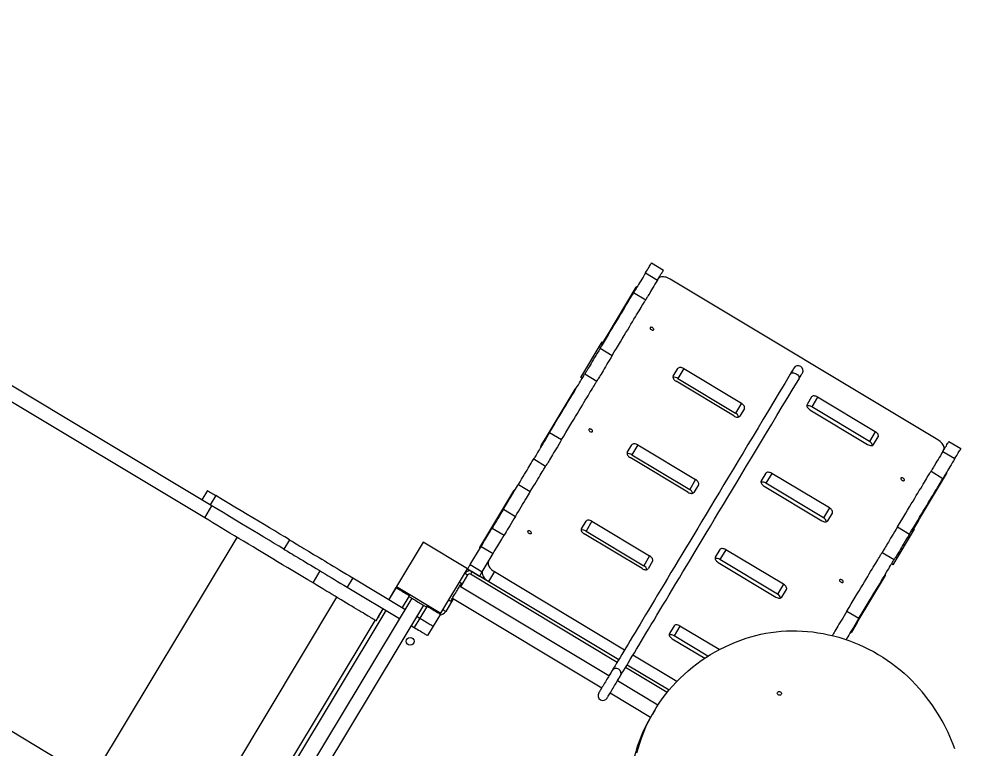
# Model space of a CAD drawing. Header units: millimetres. Extents: x -10374 to 11119, y -8221 to 9433.
# Drawn here: x 4695 to 6563, y 3851 to 5260 of the extents above; entities that cross this region are included whole.
import ezdxf

# ---------------------------------------------------------------- set-up
doc = ezdxf.new("R2010")
doc.units = ezdxf.units.MM
for name, color, linetype in [('DIKOM_ОБЪЕКТ', 7, 'Continuous'), ('DIKOM_РАЗМЕР_ЗОНА', 7, 'Continuous'), ('DIKOM_РАЗМЕР_ОБЪЕКТА', 7, 'Continuous')]:
    doc.layers.add(name, color=color, linetype=linetype)
doc.styles.add('style1', font='arial.ttf', dxfattribs={"width": 0.8})
doc.dimstyles.new('1-50', dxfattribs={"dimtxt": 300, "dimasz": 200, "dimexe": 100, "dimexo": 0, "dimgap": 100, "dimtad": 0, "dimdec": 0, "dimtxsty": 'style1', "dimcen": 0, "dimclrd": 7, "dimclre": 7, "dimadec": 1, "dimazin": 2, "dimtfac": 1, "dimtdec": 0, "dimtmove": 1, "dimatfit": 3, "dimfxl": 0, "dimlwd": 25, "dimlwe": 18, "dimarcsym": 0})

# ---------------------------------------------------------------- blocks, each defined once
blk = doc.blocks.new('*D15')
at = {"layer": 'Defpoints', "color": 0, "transparency": 16777216}
for p in [(-5227.9, 8308.8), (9119.4, -1150.4), (-5227.9, -1991.8)]:
    blk.add_point(p, dxfattribs=at)
at = {"layer": 'DIKOM_РАЗМЕР_ОБЪЕКТА', "color": 7, "lineweight": 18, "transparency": 16777216}
for p, q in [((-5227.9, -1991.8), (-5227.9, 8408.8)), ((9119.4, -1150.4), (9119.4, 8408.8))]:
    blk.add_line(p, q, dxfattribs=at)
at = {"layer": 'DIKOM_РАЗМЕР_ОБЪЕКТА', "color": 7, "lineweight": 25, "transparency": 16777216}
for p, q in [((-5027.9, 8308.8), (187.4, 8308.8)), ((8919.4, 8308.8), (1267.2, 8308.8))]:
    blk.add_line(p, q, dxfattribs=at)
at = {"layer": 'DIKOM_РАЗМЕР_ОБЪЕКТА', "color": 7, "transparency": 16777216}
for points in [[(-5027.9, 8342.1), (-5027.9, 8275.4), (-5227.9, 8308.8)], [(8919.4, 8342.1), (8919.4, 8275.4), (9119.4, 8308.8)]]:
    blk.add_solid(points, dxfattribs=at)
at = {"layer": 'DIKOM_РАЗМЕР_ОБЪЕКТА', "color": 0, "transparency": 16777216, "insert": (727.3, 8308.8), "char_height": 300, "attachment_point": 5, "style": 'style1'}
blk.add_mtext('14350', dxfattribs=at)
blk = doc.blocks.new('*D14')
at = {"layer": 'Defpoints', "color": 0, "transparency": 16777216}
for p in [(-7515.9, 9236.3), (11119.4, -1423.4), (-7515.9, -2401.6)]:
    blk.add_point(p, dxfattribs=at)
at = {"layer": 'DIKOM_РАЗМЕР_ЗОНА', "color": 7, "lineweight": 18, "transparency": 16777216}
for p, q in [((-7515.9, -2401.6), (-7515.9, 9336.3)), ((11119.4, -1423.4), (11119.4, 9336.3))]:
    blk.add_line(p, q, dxfattribs=at)
at = {"layer": 'DIKOM_РАЗМЕР_ЗОНА', "color": 7, "lineweight": 25, "transparency": 16777216}
for p, q in [((-7315.9, 9236.3), (77.6, 9236.3)), ((10919.4, 9236.3), (1157.3, 9236.3))]:
    blk.add_line(p, q, dxfattribs=at)
at = {"layer": 'DIKOM_РАЗМЕР_ЗОНА', "color": 7, "transparency": 16777216}
for points in [[(-7315.9, 9269.7), (-7315.9, 9203), (-7515.9, 9236.3)], [(10919.4, 9269.7), (10919.4, 9203), (11119.4, 9236.3)]]:
    blk.add_solid(points, dxfattribs=at)
at = {"layer": 'DIKOM_РАЗМЕР_ЗОНА', "color": 0, "transparency": 16777216, "insert": (617.5, 9236.3), "char_height": 300, "attachment_point": 5, "style": 'style1'}
blk.add_mtext('18650', dxfattribs=at)

msp = doc.modelspace()

# ---------------------------------------------------------------- linework, layer by layer
at = {"layer": 'DIKOM_ОБЪЕКТ', "color": 7, "linetype": 'Continuous', "lineweight": 15}
for p, q in [((5915.9, 4789.4), (5939, 4775.5)), ((5904.3, 4770.1), (5927.5, 4756.2)), ((6468.8, 4447.5), (5951.9, 4758.1)), ((5885.8, 4742.3), (5831.4, 4651.8)), ((5881.3, 4731.9), (5904.5, 4718)), ((5065.5, 4320.4), (4481.3, 4671.4)), ((5052.9, 4296.4), (4467.4, 4648.2)), ((5779.5, 4568.2), (5820.7, 4636.7)), ((5831.4, 4651.8), (5820.1, 4632.8)), ((5820.7, 4636.7), (5821.9, 4636)), ((5816.7, 4624.3), (5839.8, 4610.4)), ((5957.7, 4570.6), (5966.5, 4585.4)), ((5978, 4585.1), (5966.7, 4566.2)), ((5978, 4585.1), (6089.5, 4518.2)), ((5782, 4566.6), (5779.5, 4568.2)), ((5787, 4574.9), (5810.1, 4561)), ((6074.7, 4493.6), (5963.3, 4560.5)), ((5966.7, 4566.2), (6078.1, 4499.2)), ((5767.6, 4545.6), (5713.3, 4455.1)), ((6225.1, 4530.3), (6216.3, 4515.6)), ((6236.7, 4530.1), (6225.3, 4511.1)), ((6348.1, 4463.2), (6236.7, 4530.1)), ((6089.5, 4518.2), (6078.1, 4499.2)), ((6095.1, 4508.1), (6086.2, 4493.3)), ((6221.9, 4505.5), (6333.3, 4438.6)), ((6336.7, 4444.2), (6225.3, 4511.1)), ((5713.3, 4455.1), (5701.9, 4436.2)), ((5719, 4461.7), (5742.1, 4447.8)), ((6348.1, 4463.2), (6336.7, 4444.2)), ((6344.8, 4438.3), (6353.7, 4453.1)), ((5869, 4423.1), (5877.9, 4437.9)), ((5889.4, 4437.6), (5878, 4418.7)), ((5889.4, 4437.6), (6000.9, 4370.7)), ((6490.2, 4444.3), (6513.3, 4430.4)), ((5688.2, 4410.5), (5711.3, 4396.6)), ((5986.1, 4346.1), (5874.7, 4413)), ((5878, 4418.7), (5989.5, 4351.7)), ((6478.6, 4425.1), (6501.8, 4411.2)), ((6136.5, 4382.8), (6127.6, 4368.1)), ((6148, 4382.6), (6136.6, 4363.7)), ((6259.5, 4315.7), (6148, 4382.6)), ((6431.5, 4291.3), (6485.8, 4381.7)), ((6455.7, 4386.9), (6478.8, 4372.9)), ((5658.6, 4361.2), (5681.7, 4347.3)), ((6000.9, 4370.7), (5989.5, 4351.7)), ((6006.5, 4360.6), (5997.6, 4345.9)), ((6133.3, 4358), (6244.7, 4291.1)), ((6248.1, 4296.7), (6136.6, 4363.7)), ((5057.8, 4349.5), (5047, 4331.5)), ((5074, 4339.8), (5063.2, 4321.8)), ((5649.5, 4348.9), (5595.1, 4258.5)), ((5052.9, 4296.4), (5066.8, 4319.6)), ((5629.8, 4313.3), (5653, 4299.4)), ((6259.5, 4315.7), (6248.1, 4296.7)), ((6256.2, 4290.8), (6265.1, 4305.6)), ((5780.4, 4275.6), (5789.3, 4290.4)), ((5800.8, 4290.1), (5789.4, 4271.2)), ((5800.8, 4290.1), (5912.2, 4223.2)), ((6391, 4279.2), (6414.1, 4265.3)), ((6431.5, 4291.3), (6420.1, 4272.3)), ((5607.9, 4276.8), (5631, 4262.9)), ((5897.5, 4198.6), (5786, 4265.5)), ((5789.4, 4271.2), (5900.8, 4204.2)), ((6423.2, 4274.7), (6382, 4206.1)), ((6422, 4275.4), (6423.2, 4274.7)), ((4834.1, 3790.9), (5115.3, 4259)), ((5216.4, 4254.2), (5205.6, 4236.2)), ((5474.8, 4249.5), (5423.3, 4163.7)), ((5560.5, 4198), (5474.8, 4249.5)), ((5565.7, 4206.5), (5586.7, 4241.6)), ((5595.1, 4258.5), (5583.7, 4239.5)), ((5586.7, 4241.6), (5609.9, 4227.7)), ((5588.8, 4192.6), (5609.9, 4227.7)), ((5912.2, 4223.2), (5900.8, 4204.2)), ((6047.9, 4235.3), (6039, 4220.6)), ((6059.4, 4235.1), (6048, 4216.2)), ((6170.8, 4168.2), (6059.4, 4235.1)), ((6361.3, 4229.8), (6384.4, 4215.9)), ((5565.7, 4206.5), (5588.8, 4192.6)), ((5917.8, 4213.1), (5909, 4198.4)), ((6044.6, 4210.5), (6156.1, 4143.6)), ((6159.4, 4149.2), (6048, 4216.2)), ((6382, 4206.1), (6379.5, 4207.6)), ((5262, 4170.8), (5275.9, 4194)), ((5509, 4112.2), (5560.5, 4198)), ((5560.5, 4186.3), (5546.8, 4163.6)), ((5560.5, 4198), (5583.6, 4184)), ((5849.3, 4017.4), (5566, 4187.7)), ((5569.1, 4192.8), (5852.4, 4022.6)), ((5612.2, 4192.7), (5600.8, 4173.7)), ((5612.2, 4192.7), (5863.7, 4041.5)), ((4771.7, 3828.4), (4186.2, 4180.2)), ((5338.8, 4180.7), (5328, 4162.7)), ((5338.8, 4180.7), (5439.6, 4120.1)), ((5545.1, 4172.2), (5548.5, 4170.2)), ((6170.8, 4168.2), (6159.4, 4149.2)), ((6313.3, 4094.6), (6367.7, 4185.1)), ((5328, 4162.7), (5428.8, 4102.1)), ((5422.3, 4162), (5408.3, 4138.9)), ((5422.2, 4162), (5408.3, 4138.9)), ((5422.3, 4162), (5422.2, 4162)), ((5423.3, 4163.7), (5422.3, 4162)), ((5423.3, 4163.7), (5509, 4112.2)), ((5449, 4148.3), (5446.9, 4144.9)), ((5833.6, 3991.3), (5545.1, 4164.6)), ((6167.6, 4143.3), (6176.5, 4158.1)), ((5026.9, 3675.1), (5308.2, 4143.1)), ((5452.5, 4141.5), (5096.1, 3548.4)), ((5446.9, 4144.9), (5434.1, 4123.4)), ((5532.9, 4140.4), (5518.3, 4116)), ((5524.5, 4137.9), (5527.9, 4135.9)), ((5531.2, 4141.5), (5819.7, 3968.1)), ((5402.7, 4117.8), (5093.7, 3603.5)), ((5119.2, 3534.4), (5475.7, 4127.6)), ((5383.6, 4097.7), (5397.5, 4120.9)), ((5388.5, 4105.9), (5397.5, 4120.9)), ((5434.1, 4123.4), (5439.6, 4120.1)), ((5481.2, 4124.3), (5468.3, 4102.8)), ((5483.3, 4127.7), (5481.2, 4124.3)), ((6293.3, 4116.6), (6316.4, 4102.7)), ((5101.1, 3630.5), (5382.3, 4098.5)), ((5468.3, 4102.8), (5457.5, 4084.8)), ((5462.8, 4106.2), (5468.3, 4102.8)), ((5508, 4110.5), (5494.1, 4087.4)), ((6313.3, 4094.6), (6301.9, 4075.6)), ((5452, 4088.2), (5457.5, 4084.8)), ((5494.1, 4087.4), (5483.2, 4069.4)), ((5959.3, 4087.9), (5950.4, 4073.1)), ((5970.8, 4087.6), (5959.4, 4068.7)), ((6046.7, 4042), (5970.8, 4087.6)), ((5956, 4063), (6018.6, 4025.4)), ((6024.8, 4029.4), (5959.4, 4068.7)), ((5880, 4031.7), (5964.9, 3980.8)), ((5946, 3959.3), (5865.6, 4007.7)), ((5868.7, 4012.8), (5949.8, 3964)), ((5928, 3934.5), (5849.9, 3981.5)), ((5836, 3958.4), (5914, 3911.5)), ((5922.1, 3925.1), (5917.5, 3917.5))]:
    msp.add_line(p, q, dxfattribs=at)
at = {"layer": 'DIKOM_ОБЪЕКТ', "color": 7, "linetype": 'Continuous', "lineweight": 15, "flags": 128}
for points in [[(5904.3, 4770.1), (5906.2, 4773.2), (5907.9, 4776.1), (5909.5, 4778.8), (5911, 4781.2), (5912.2, 4783.3), (5913.3, 4785.1), (5914.2, 4786.7), (5915, 4787.9), (5915.5, 4788.7), (5915.8, 4789.2), (5915.9, 4789.4)], [(5904.3, 4770.1), (5901.8, 4765.9), (5899.4, 4761.9), (5897, 4758.1), (5894.9, 4754.4), (5892.8, 4751.1), (5890.9, 4747.9), (5889.2, 4745), (5887.6, 4742.4), (5886.2, 4740), (5885, 4737.9), (5883.9, 4736.1), (5883, 4734.6), (5882.2, 4733.4), (5881.7, 4732.5), (5881.3, 4731.9)], [(5927.5, 4756.2), (5929.3, 4759.3), (5931.1, 4762.2), (5932.7, 4764.9), (5934.1, 4767.3), (5935.4, 4769.4), (5936.5, 4771.2), (5937.4, 4772.8), (5938.1, 4773.9), (5938.6, 4774.8), (5938.9, 4775.3), (5939, 4775.5)], [(5927.5, 4756.2), (5924.9, 4752), (5922.5, 4748), (5920.2, 4744.1), (5918, 4740.5), (5916, 4737.1), (5914.1, 4734), (5912.4, 4731.1), (5910.8, 4728.5), (5909.3, 4726.1), (5908.1, 4724), (5907, 4722.2), (5906.1, 4720.7), (5905.4, 4719.5), (5904.8, 4718.6), (5904.5, 4718)], [(5951.9, 4758.1), (5949.4, 4759.4), (5946.8, 4760.6), (5944.2, 4761.5), (5941.7, 4762.1), (5939.2, 4762.4), (5936.9, 4762.5), (5934.8, 4762.2), (5932.8, 4761.7), (5931.2, 4760.9), (5929.9, 4759.8), (5928.8, 4758.5)], [(5816.7, 4624.3), (5820.8, 4631.1), (5824.8, 4637.7), (5828.7, 4644.2), (5832.5, 4650.6), (5836.2, 4656.8), (5839.8, 4662.7), (5843.3, 4668.5), (5846.6, 4674.1), (5849.9, 4679.5), (5853, 4684.7), (5855.9, 4689.6), (5858.8, 4694.3), (5861.4, 4698.8), (5864, 4703), (5866.3, 4707), (5868.6, 4710.7), (5870.6, 4714.1), (5872.5, 4717.2), (5874.2, 4720.1), (5875.8, 4722.7), (5877.2, 4724.9), (5878.4, 4726.9), (5879.4, 4728.6), (5880.2, 4730), (5880.9, 4731.1), (5881.3, 4731.9)], [(5839.8, 4610.4), (5843.9, 4617.2), (5847.9, 4623.8), (5851.8, 4630.3), (5855.6, 4636.7), (5859.3, 4642.9), (5862.9, 4648.8), (5866.4, 4654.6), (5869.8, 4660.2), (5873, 4665.6), (5876.1, 4670.8), (5879.1, 4675.7), (5881.9, 4680.4), (5884.6, 4684.9), (5887.1, 4689.1), (5889.5, 4693.1), (5891.7, 4696.7), (5893.8, 4700.2), (5895.7, 4703.3), (5897.4, 4706.2), (5898.9, 4708.7), (5900.3, 4711), (5901.5, 4713), (5902.5, 4714.7), (5903.4, 4716.1), (5904, 4717.2), (5904.5, 4718)], [(5913.1, 4664.3), (5912.9, 4663.6), (5913, 4662.9), (5913.4, 4662), (5914.1, 4661.2), (5915.1, 4660.5), (5916.1, 4659.9), (5917.2, 4659.5), (5918.2, 4659.4), (5919.1, 4659.5), (5919.7, 4659.9), (5920.1, 4660.5), (5920.1, 4661.3), (5919.8, 4662.1), (5919.2, 4662.9), (5918.4, 4663.7), (5917.4, 4664.4), (5916.3, 4664.8), (5915.3, 4665.1), (5914.3, 4665.1), (5913.6, 4664.8), (5913.1, 4664.3)], [(5816.7, 4624.3), (5813.8, 4619.5), (5811.1, 4614.9), (5808.4, 4610.5), (5805.9, 4606.3), (5803.4, 4602.3), (5801.2, 4598.5), (5799, 4594.9), (5797, 4591.6), (5795.2, 4588.5), (5793.5, 4585.8), (5792, 4583.3), (5790.7, 4581.1), (5789.6, 4579.2), (5788.7, 4577.7), (5787.9, 4576.4), (5787.4, 4575.5), (5787, 4574.9)], [(5839.8, 4610.4), (5837, 4605.6), (5834.2, 4601), (5831.5, 4596.6), (5829, 4592.4), (5826.6, 4588.4), (5824.3, 4584.6), (5822.2, 4581), (5820.2, 4577.7), (5818.3, 4574.6), (5816.7, 4571.9), (5815.2, 4569.4), (5813.9, 4567.2), (5812.7, 4565.3), (5811.8, 4563.8), (5811.1, 4562.5), (5810.5, 4561.6), (5810.1, 4561)], [(5978, 4585.1), (5976.3, 4586), (5974.5, 4586.7), (5972.8, 4587.1), (5971.1, 4587.3), (5969.6, 4587.2), (5968.3, 4586.8), (5967.3, 4586.2), (5966.5, 4585.4)], [(6191, 4586.2), (6190.9, 4586), (6190.6, 4585.5), (6190.2, 4584.8), (6189.5, 4583.7), (6188.7, 4582.3), (6187.7, 4580.7), (6186.5, 4578.7), (6185.2, 4576.6), (6183.8, 4574.1)], [(6191, 4586.2), (6190.9, 4586), (6190.6, 4585.5), (6190.1, 4584.6), (6189.4, 4583.5), (6188.5, 4582), (6187.4, 4580.2), (6186.2, 4578.2), (6184.8, 4575.8)], [(5719, 4461.7), (5723.1, 4468.6), (5727.2, 4475.3), (5731.1, 4481.9), (5735, 4488.4), (5738.8, 4494.7), (5742.5, 4500.8), (5746, 4506.7), (5749.5, 4512.4), (5752.8, 4518), (5756, 4523.3), (5759.1, 4528.4), (5762, 4533.3), (5764.8, 4537.9), (5767.4, 4542.3), (5769.9, 4546.5), (5772.3, 4550.4), (5774.5, 4554), (5776.5, 4557.4), (5778.3, 4560.5), (5780, 4563.3), (5781.6, 4565.9), (5782.9, 4568.1), (5784.1, 4570.1), (5785.1, 4571.7), (5785.9, 4573.1), (5786.5, 4574.1), (5787, 4574.9)], [(5742.1, 4447.8), (5746.3, 4454.7), (5750.3, 4461.4), (5754.3, 4468), (5758.2, 4474.5), (5761.9, 4480.7), (5765.6, 4486.9), (5769.2, 4492.8), (5772.6, 4498.5), (5775.9, 4504.1), (5779.1, 4509.4), (5782.2, 4514.5), (5785.1, 4519.4), (5787.9, 4524), (5790.6, 4528.4), (5793.1, 4532.6), (5795.4, 4536.5), (5797.6, 4540.1), (5799.6, 4543.5), (5801.5, 4546.6), (5803.2, 4549.4), (5804.7, 4551.9), (5806.1, 4554.2), (5807.2, 4556.1), (5808.2, 4557.8), (5809, 4559.2), (5809.7, 4560.2), (5810.1, 4561)], [(6183.8, 4574.1), (6173.1, 4556.3), (6162.5, 4538.8), (6152.1, 4521.4), (6141.8, 4504.3), (6131.7, 4487.5), (6121.7, 4470.8), (6111.9, 4454.4), (6102.1, 4438.3), (6092.6, 4422.4), (6083.2, 4406.7), (6073.9, 4391.2), (6064.8, 4376.1), (6055.8, 4361.1), (6047, 4346.5), (6038.3, 4332), (6029.8, 4317.9), (6021.4, 4304), (6013.2, 4290.3), (6005.2, 4276.9), (5997.3, 4263.8), (5989.6, 4251), (5982, 4238.4), (5974.6, 4226.1), (5967.4, 4214.1), (5960.3, 4202.3), (5953.4, 4190.8), (5946.7, 4179.6), (5940.1, 4168.7), (5933.7, 4158), (5927.5, 4147.6), (5921.5, 4137.6), (5915.6, 4127.8), (5909.9, 4118.2), (5904.3, 4109), (5898.9, 4100.1), (5893.7, 4091.4), (5888.7, 4083.1), (5883.9, 4075), (5879.2, 4067.3), (5874.7, 4059.8), (5870.4, 4052.6), (5866.3, 4045.7), (5862.3, 4039.2), (5858.6, 4032.9), (5855, 4026.9), (5851.6, 4021.2), (5848.3, 4015.8), (5845.3, 4010.8), (5842.4, 4006), (5839.7, 4001.5), (5837.2, 3997.4), (5834.9, 3993.5), (5833.6, 3991.3)], [(5849.9, 3981.5), (5851.2, 3983.7), (5853.5, 3987.6), (5856, 3991.7), (5858.7, 3996.2), (5861.6, 4001), (5864.6, 4006.1), (5867.8, 4011.4), (5871.3, 4017.1), (5874.8, 4023.1), (5878.6, 4029.4), (5882.6, 4036), (5886.7, 4042.8), (5891, 4050), (5895.5, 4057.5), (5900.2, 4065.2), (5905, 4073.3), (5910, 4081.7), (5915.2, 4090.3), (5920.6, 4099.2), (5926.1, 4108.5), (5931.9, 4118), (5937.7, 4127.8), (5943.8, 4137.9), (5950, 4148.2), (5956.4, 4158.9), (5963, 4169.8), (5969.7, 4181), (5976.6, 4192.5), (5983.7, 4204.3), (5990.9, 4216.3), (5998.3, 4228.6), (6005.9, 4241.2), (6013.6, 4254), (6021.5, 4267.2), (6029.5, 4280.5), (6037.7, 4294.2), (6046.1, 4308.1), (6054.6, 4322.3), (6063.3, 4336.7), (6072.1, 4351.3), (6081.1, 4366.3), (6090.2, 4381.5), (6099.4, 4396.9), (6108.9, 4412.6), (6118.4, 4428.5), (6128.1, 4444.6), (6138, 4461), (6148, 4477.7), (6158.1, 4494.6), (6168.4, 4511.7), (6178.8, 4529), (6189.4, 4546.6), (6200.1, 4564.3)], [(5957.7, 4570.6), (5957.2, 4569.5), (5957.2, 4568.3), (5957.5, 4567), (5958.1, 4565.6), (5959, 4564.2), (5960.2, 4562.9), (5961.7, 4561.6), (5963.3, 4560.5)], [(6183.8, 4574.1), (6184.6, 4575.2), (6185.7, 4576), (6187.1, 4576.6), (6188.7, 4576.8), (6190.3, 4576.8), (6192.1, 4576.5), (6193.8, 4575.9), (6195.4, 4575.1), (6197, 4574), (6198.3, 4572.8), (6199.4, 4571.4), (6200.2, 4569.9), (6200.6, 4568.4), (6200.8, 4567), (6200.6, 4565.6), (6200.1, 4564.3), (6200.1, 4564.3)], [(6200.1, 4564.3), (6201.5, 4566.8), (6202.8, 4569), (6204, 4570.9), (6205, 4572.5), (6205.8, 4573.9), (6206.4, 4575), (6206.9, 4575.7), (6207.2, 4576.2), (6207.3, 4576.4)], [(6201.1, 4566), (6202.5, 4568.4), (6203.7, 4570.4), (6204.8, 4572.2), (6205.7, 4573.7), (6206.4, 4574.9), (6206.9, 4575.7), (6207.2, 4576.2), (6207.3, 4576.4)], [(6236.7, 4530.1), (6234.9, 4531), (6233.1, 4531.7), (6231.4, 4532.1), (6229.7, 4532.3), (6228.2, 4532.2), (6226.9, 4531.8), (6225.9, 4531.2), (6225.1, 4530.3)], [(6095.1, 4508.1), (6095.5, 4509.2), (6095.6, 4510.4), (6095.3, 4511.7), (6094.7, 4513.1), (6093.7, 4514.5), (6092.5, 4515.8), (6091.1, 4517.1), (6089.5, 4518.2)], [(6216.3, 4515.6), (6215.9, 4514.5), (6215.8, 4513.3), (6216.1, 4512), (6216.7, 4510.6), (6217.6, 4509.2), (6218.8, 4507.9), (6220.3, 4506.6), (6221.9, 4505.5)], [(6074.7, 4493.6), (6076.4, 4492.7), (6078.2, 4492), (6080, 4491.5), (6081.6, 4491.4), (6083.1, 4491.5), (6084.5, 4491.9), (6085.5, 4492.5), (6086.2, 4493.3)], [(5794.9, 4467.7), (5794.7, 4467), (5794.8, 4466.2), (5795.3, 4465.3), (5796, 4464.5), (5796.9, 4463.8), (5797.9, 4463.2), (5799, 4462.9), (5800, 4462.7), (5800.9, 4462.9), (5801.5, 4463.3), (5801.9, 4463.9), (5801.9, 4464.6), (5801.6, 4465.4), (5801.1, 4466.3), (5800.2, 4467.1), (5799.2, 4467.7), (5798.2, 4468.2), (5797.1, 4468.4), (5796.2, 4468.4), (5795.4, 4468.1), (5794.9, 4467.7)], [(5719, 4461.7), (5716.2, 4457), (5713.5, 4452.5), (5710.8, 4448.1), (5708.3, 4443.9), (5705.9, 4439.9), (5703.6, 4436), (5701.4, 4432.4), (5699.4, 4429), (5697.5, 4425.9), (5695.7, 4423), (5694.1, 4420.4), (5692.7, 4418), (5691.5, 4415.9), (5690.4, 4414.1), (5689.5, 4412.6), (5688.7, 4411.4), (5688.2, 4410.5)], [(5742.1, 4447.8), (5739.3, 4443.1), (5736.6, 4438.6), (5734, 4434.2), (5731.4, 4430), (5729, 4426), (5726.7, 4422.1), (5724.5, 4418.5), (5722.5, 4415.1), (5720.6, 4412), (5718.9, 4409.1), (5717.3, 4406.4), (5715.9, 4404.1), (5714.6, 4402), (5713.5, 4400.2), (5712.6, 4398.7), (5711.9, 4397.5), (5711.3, 4396.6)], [(6353.7, 4453.1), (6354.1, 4454.1), (6354.2, 4455.4), (6353.9, 4456.7), (6353.3, 4458.1), (6352.3, 4459.5), (6351.1, 4460.8), (6349.7, 4462.1), (6348.1, 4463.2)], [(6480, 4427.4), (6480.7, 4428.9), (6481, 4430.6), (6480.9, 4432.4), (6480.5, 4434.3), (6479.7, 4436.3), (6478.6, 4438.4), (6477.1, 4440.4), (6475.4, 4442.3), (6473.4, 4444.2), (6471.1, 4445.9), (6468.8, 4447.5)], [(5889.4, 4437.6), (5887.7, 4438.5), (5885.9, 4439.2), (5884.2, 4439.7), (5882.5, 4439.8), (5881, 4439.7), (5879.7, 4439.3), (5878.6, 4438.7), (5877.9, 4437.9)], [(6333.3, 4438.6), (6335, 4437.7), (6336.8, 4437), (6338.6, 4436.5), (6340.2, 4436.4), (6341.8, 4436.5), (6343.1, 4436.8), (6344.1, 4437.5), (6344.8, 4438.3)], [(6478.6, 4425.1), (6480.5, 4428.2), (6482.2, 4431.1), (6483.8, 4433.7), (6485.3, 4436.1), (6486.5, 4438.2), (6487.6, 4440.1), (6488.5, 4441.6), (6489.3, 4442.8), (6489.8, 4443.6), (6490.1, 4444.1), (6490.2, 4444.3)], [(6501.8, 4411.2), (6503.6, 4414.3), (6505.4, 4417.2), (6507, 4419.8), (6508.4, 4422.2), (6509.7, 4424.3), (6510.8, 4426.2), (6511.7, 4427.7), (6512.4, 4428.9), (6512.9, 4429.7), (6513.2, 4430.2), (6513.3, 4430.4)], [(5658.6, 4361.2), (5661.8, 4366.5), (5664.8, 4371.6), (5667.7, 4376.4), (5670.4, 4380.9), (5673, 4385.1), (5675.4, 4389.1), (5677.6, 4392.8), (5679.6, 4396.2), (5681.5, 4399.3), (5683.2, 4402.1), (5684.7, 4404.7), (5686.1, 4406.9), (5687.2, 4408.8), (5688.2, 4410.5)], [(5869, 4423.1), (5868.6, 4422), (5868.6, 4420.8), (5868.8, 4419.5), (5869.5, 4418.1), (5870.4, 4416.7), (5871.6, 4415.4), (5873, 4414.1), (5874.7, 4413)], [(6478.6, 4425.1), (6476.1, 4420.8), (6473.7, 4416.8), (6471.4, 4413), (6469.2, 4409.4), (6467.1, 4406), (6465.2, 4402.8), (6463.5, 4399.9), (6461.9, 4397.3), (6460.5, 4394.9), (6459.3, 4392.8), (6458.2, 4391), (6457.3, 4389.5), (6456.5, 4388.3), (6456, 4387.4), (6455.7, 4386.9)], [(6501.8, 4411.2), (6499.2, 4406.9), (6496.8, 4402.9), (6494.5, 4399.1), (6492.3, 4395.5), (6490.3, 4392.1), (6488.4, 4388.9), (6486.7, 4386), (6485.1, 4383.4), (6483.6, 4381), (6482.4, 4378.9), (6481.3, 4377.1), (6480.4, 4375.6), (6479.7, 4374.4), (6479.2, 4373.5), (6478.8, 4372.9)], [(5681.7, 4347.3), (5684.9, 4352.6), (5688, 4357.7), (5690.9, 4362.5), (5693.6, 4367), (5696.1, 4371.2), (5698.5, 4375.2), (5700.7, 4378.9), (5702.8, 4382.3), (5704.6, 4385.4), (5706.3, 4388.2), (5707.9, 4390.8), (5709.2, 4393), (5710.4, 4394.9), (5711.3, 4396.6)], [(6148, 4382.6), (6146.3, 4383.5), (6144.5, 4384.2), (6142.8, 4384.6), (6141.1, 4384.8), (6139.6, 4384.7), (6138.3, 4384.3), (6137.2, 4383.7), (6136.5, 4382.8)], [(6391, 4279.2), (6395.1, 4286), (6399.1, 4292.7), (6403, 4299.2), (6406.8, 4305.5), (6410.5, 4311.7), (6414.1, 4317.7), (6417.6, 4323.5), (6420.9, 4329.1), (6424.2, 4334.5), (6427.3, 4339.6), (6430.2, 4344.6), (6433.1, 4349.3), (6435.7, 4353.7), (6438.3, 4357.9), (6440.7, 4361.9), (6442.9, 4365.6), (6444.9, 4369), (6446.8, 4372.1), (6448.5, 4375), (6450.1, 4377.6), (6451.5, 4379.9), (6452.7, 4381.9), (6453.7, 4383.6), (6454.5, 4385), (6455.2, 4386.1), (6455.7, 4386.9)], [(6397.4, 4373.3), (6397.2, 4372.6), (6397.3, 4371.9), (6397.7, 4371), (6398.4, 4370.2), (6399.4, 4369.5), (6400.4, 4368.9), (6401.5, 4368.5), (6402.5, 4368.4), (6403.4, 4368.6), (6404, 4368.9), (6404.4, 4369.5), (6404.4, 4370.3), (6404.1, 4371.1), (6403.5, 4371.9), (6402.7, 4372.7), (6401.7, 4373.4), (6400.6, 4373.8), (6399.6, 4374.1), (6398.6, 4374.1), (6397.9, 4373.8), (6397.4, 4373.3)], [(6414.1, 4265.3), (6418.2, 4272.1), (6422.2, 4278.8), (6426.1, 4285.3), (6429.9, 4291.6), (6433.6, 4297.8), (6437.2, 4303.8), (6440.7, 4309.6), (6444.1, 4315.2), (6447.3, 4320.5), (6450.4, 4325.7), (6453.4, 4330.7), (6456.2, 4335.4), (6458.9, 4339.8), (6461.4, 4344), (6463.8, 4348), (6466, 4351.7), (6468.1, 4355.1), (6470, 4358.2), (6471.7, 4361.1), (6473.2, 4363.7), (6474.6, 4366), (6475.8, 4368), (6476.8, 4369.7), (6477.7, 4371.1), (6478.3, 4372.2), (6478.8, 4372.9)], [(5629.8, 4313.3), (5632.7, 4318.1), (5635.6, 4322.9), (5638.3, 4327.5), (5641, 4332), (5643.6, 4336.3), (5646.2, 4340.5), (5648.5, 4344.5), (5650.8, 4348.3), (5653, 4351.8), (5655, 4355.2), (5656.9, 4358.3), (5658.6, 4361.2)], [(6006.5, 4360.6), (6006.9, 4361.7), (6007, 4362.9), (6006.7, 4364.2), (6006.1, 4365.6), (6005.1, 4367), (6003.9, 4368.3), (6002.5, 4369.6), (6000.9, 4370.7)], [(6127.6, 4368.1), (6127.2, 4367), (6127.2, 4365.8), (6127.4, 4364.5), (6128.1, 4363.1), (6129, 4361.7), (6130.2, 4360.4), (6131.6, 4359.1), (6133.3, 4358)], [(5057.8, 4349.5), (5057.9, 4349.5), (5058.2, 4349.3), (5058.7, 4348.9), (5059.6, 4348.4), (5060.8, 4347.7), (5062.3, 4346.8), (5064.1, 4345.7), (5066.2, 4344.5), (5068.5, 4343.1), (5071.1, 4341.5), (5074, 4339.8)], [(5216.4, 4254.2), (5207.2, 4259.7), (5197.7, 4265.4), (5187.9, 4271.3), (5177.8, 4277.4), (5167.4, 4283.6), (5156.8, 4290), (5145.8, 4296.6), (5134.6, 4303.4), (5123, 4310.3), (5111.2, 4317.4), (5099.1, 4324.7), (5086.7, 4332.2), (5074, 4339.8)], [(5653, 4299.4), (5655.9, 4304.2), (5658.7, 4309), (5661.5, 4313.6), (5664.2, 4318.1), (5666.8, 4322.4), (5669.3, 4326.6), (5671.7, 4330.6), (5674, 4334.4), (5676.1, 4337.9), (5678.1, 4341.3), (5680, 4344.4), (5681.7, 4347.3)], [(5986.1, 4346.1), (5987.8, 4345.2), (5989.6, 4344.5), (5991.3, 4344.1), (5993, 4343.9), (5994.5, 4344), (5995.8, 4344.4), (5996.9, 4345), (5997.6, 4345.9)], [(5205.6, 4236.2), (5196.4, 4241.7), (5186.9, 4247.4), (5177.1, 4253.3), (5167, 4259.4), (5156.6, 4265.6), (5146, 4272), (5135, 4278.6), (5123.7, 4285.4), (5112.2, 4292.3), (5100.4, 4299.4), (5088.3, 4306.7), (5075.9, 4314.2), (5065.5, 4320.4)], [(5629.8, 4313.3), (5626.9, 4308.5), (5624.2, 4303.9), (5621.5, 4299.4), (5618.9, 4295.1), (5616.4, 4291), (5614.1, 4287.1), (5611.9, 4283.5), (5609.8, 4280), (5607.9, 4276.8)], [(5653, 4299.4), (5650.1, 4294.6), (5647.3, 4290), (5644.6, 4285.5), (5642, 4281.2), (5639.6, 4277.1), (5637.2, 4273.2), (5635, 4269.6), (5633, 4266.1), (5631, 4262.9)], [(6265.1, 4305.6), (6265.5, 4306.6), (6265.6, 4307.9), (6265.3, 4309.2), (6264.7, 4310.6), (6263.7, 4312), (6262.5, 4313.3), (6261.1, 4314.6), (6259.5, 4315.7)], [(5262, 4170.8), (5252.2, 4176.7), (5242.4, 4182.6), (5232.6, 4188.5), (5222.8, 4194.4), (5213, 4200.2), (5203.3, 4206.1), (5193.6, 4211.9), (5184, 4217.7), (5174.4, 4223.5), (5164.9, 4229.2), (5155.5, 4234.8), (5146.2, 4240.4), (5137, 4245.9), (5127.9, 4251.4), (5118.9, 4256.8), (5110.1, 4262.1), (5101.4, 4267.3), (5092.9, 4272.4), (5084.6, 4277.4), (5076.4, 4282.4), (5068.4, 4287.2), (5060.5, 4291.9), (5052.9, 4296.4)], [(5800.8, 4290.1), (5799.1, 4291), (5797.3, 4291.7), (5795.5, 4292.2), (5793.9, 4292.3), (5792.4, 4292.2), (5791.1, 4291.8), (5790, 4291.2), (5789.3, 4290.4)], [(6244.7, 4291.1), (6246.4, 4290.2), (6248.2, 4289.5), (6249.9, 4289), (6251.6, 4288.9), (6253.1, 4289), (6254.4, 4289.3), (6255.5, 4290), (6256.2, 4290.8)], [(6391, 4279.2), (6388.1, 4274.5), (6385.4, 4269.9), (6382.7, 4265.4), (6380.2, 4261.2), (6377.7, 4257.2), (6375.5, 4253.4), (6373.3, 4249.8), (6371.3, 4246.5), (6369.5, 4243.5), (6367.8, 4240.7), (6366.3, 4238.2), (6365, 4236), (6363.9, 4234.2), (6363, 4232.6), (6362.2, 4231.4), (6361.7, 4230.4), (6361.3, 4229.8)], [(5586.7, 4241.6), (5589, 4245.4), (5591.2, 4249.1), (5593.4, 4252.8), (5595.6, 4256.3), (5597.7, 4259.8), (5599.7, 4263.1), (5601.6, 4266.3), (5603.4, 4269.3), (5605, 4272), (5606.5, 4274.6), (5607.9, 4276.8)], [(5609.9, 4227.7), (5612.1, 4231.4), (5614.4, 4235.2), (5616.6, 4238.8), (5618.7, 4242.4), (5620.8, 4245.9), (5622.8, 4249.2), (5624.7, 4252.4), (5626.5, 4255.4), (5628.2, 4258.1), (5629.7, 4260.7), (5631, 4262.9)], [(5676.7, 4271), (5676.5, 4270.3), (5676.7, 4269.5), (5677.1, 4268.7), (5677.8, 4267.9), (5678.7, 4267.1), (5679.8, 4266.6), (5680.8, 4266.2), (5681.9, 4266.1), (5682.7, 4266.2), (5683.4, 4266.6), (5683.7, 4267.2), (5683.8, 4267.9), (5683.5, 4268.8), (5682.9, 4269.6), (5682.1, 4270.4), (5681.1, 4271.1), (5680, 4271.5), (5678.9, 4271.8), (5678, 4271.7), (5677.2, 4271.5), (5676.7, 4271)], [(5780.4, 4275.6), (5780, 4274.6), (5779.9, 4273.3), (5780.2, 4272), (5780.8, 4270.6), (5781.8, 4269.2), (5783, 4267.9), (5784.4, 4266.6), (5786, 4265.5)], [(6414.1, 4265.3), (6411.3, 4260.6), (6408.5, 4256), (6405.8, 4251.5), (6403.3, 4247.3), (6400.9, 4243.3), (6398.6, 4239.5), (6396.5, 4235.9), (6394.5, 4232.6), (6392.6, 4229.6), (6391, 4226.8), (6389.5, 4224.3), (6388.2, 4222.1), (6387.1, 4220.3), (6386.1, 4218.7), (6385.4, 4217.4), (6384.8, 4216.5), (6384.4, 4215.9)], [(5216.4, 4254.2), (5218.5, 4253), (5220.8, 4251.6), (5223.4, 4250), (5226.3, 4248.3), (5229.5, 4246.4), (5232.9, 4244.3), (5236.5, 4242.1), (5240.4, 4239.8), (5244.5, 4237.3), (5248.9, 4234.7), (5253.4, 4232), (5258.2, 4229.1), (5263.1, 4226.1), (5268.2, 4223.1), (5273.5, 4219.9), (5278.9, 4216.6), (5284.5, 4213.3), (5290.2, 4209.9), (5296, 4206.4), (5302, 4202.8), (5308, 4199.2), (5314, 4195.5), (5320.2, 4191.9), (5326.4, 4188.1), (5332.6, 4184.4), (5338.8, 4180.7)], [(5205.6, 4236.2), (5207.7, 4235), (5210, 4233.6), (5212.6, 4232), (5215.5, 4230.3), (5218.6, 4228.4), (5222, 4226.3), (5225.7, 4224.1), (5229.6, 4221.8), (5233.7, 4219.3), (5238, 4216.7), (5242.6, 4214), (5247.4, 4211.1), (5252.3, 4208.1), (5257.4, 4205.1), (5262.7, 4201.9), (5268.1, 4198.6), (5273.7, 4195.3), (5279.4, 4191.9), (5285.2, 4188.4), (5291.2, 4184.8), (5297.2, 4181.2), (5303.2, 4177.5), (5309.4, 4173.9), (5315.5, 4170.1), (5321.7, 4166.4), (5328, 4162.7)], [(5917.8, 4213.1), (5918.3, 4214.2), (5918.3, 4215.4), (5918, 4216.7), (5917.4, 4218.1), (5916.5, 4219.5), (5915.3, 4220.8), (5913.8, 4222.1), (5912.2, 4223.2)], [(6059.4, 4235.1), (6057.7, 4236), (6055.9, 4236.7), (6054.1, 4237.1), (6052.5, 4237.3), (6051, 4237.2), (6049.7, 4236.8), (6048.6, 4236.2), (6047.9, 4235.3)], [(6293.3, 4116.6), (6297.4, 4123.5), (6301.5, 4130.3), (6305.4, 4136.9), (6309.3, 4143.3), (6313.1, 4149.6), (6316.8, 4155.7), (6320.3, 4161.6), (6323.8, 4167.4), (6327.1, 4172.9), (6330.3, 4178.2), (6333.4, 4183.3), (6336.3, 4188.2), (6339.1, 4192.9), (6341.7, 4197.3), (6344.2, 4201.4), (6346.6, 4205.3), (6348.8, 4209), (6350.8, 4212.3), (6352.7, 4215.4), (6354.3, 4218.2), (6355.9, 4220.8), (6357.2, 4223), (6358.4, 4225), (6359.4, 4226.6), (6360.2, 4228), (6360.8, 4229.1), (6361.3, 4229.8)], [(5560.5, 4198), (5560.6, 4198.1), (5560.9, 4198.6), (5561.4, 4199.4), (5562, 4200.5), (5562.8, 4201.8), (5563.7, 4203.2), (5564.6, 4204.8), (5565.7, 4206.5)], [(5600.9, 4212.8), (5600.3, 4211.3), (5600, 4209.6), (5600, 4207.8), (5600.5, 4205.9), (5601.3, 4203.9), (5602.4, 4201.8), (5603.8, 4199.8), (5605.6, 4197.9), (5607.6, 4196), (5609.8, 4194.2), (5612.2, 4192.7)], [(6039, 4220.6), (6038.6, 4219.5), (6038.5, 4218.3), (6038.8, 4217), (6039.4, 4215.6), (6040.4, 4214.2), (6041.6, 4212.9), (6043, 4211.6), (6044.6, 4210.5)], [(6316.4, 4102.7), (6320.6, 4109.6), (6324.6, 4116.3), (6328.6, 4122.9), (6332.5, 4129.4), (6336.2, 4135.7), (6339.9, 4141.8), (6343.5, 4147.7), (6346.9, 4153.5), (6350.2, 4159), (6353.4, 4164.3), (6356.5, 4169.4), (6359.4, 4174.3), (6362.2, 4179), (6364.9, 4183.4), (6367.4, 4187.5), (6369.7, 4191.4), (6371.9, 4195.1), (6373.9, 4198.4), (6375.8, 4201.5), (6377.5, 4204.3), (6379, 4206.9), (6380.4, 4209.1), (6381.5, 4211.1), (6382.5, 4212.7), (6383.3, 4214.1), (6384, 4215.2), (6384.4, 4215.9)], [(5555.4, 4189.4), (5555.5, 4189.3), (5555.7, 4189.1), (5556.2, 4188.9), (5556.9, 4188.5), (5557.6, 4188), (5558.5, 4187.5), (5559.5, 4186.9), (5560.5, 4186.3)], [(5569.1, 4192.8), (5569, 4192.7), (5568.8, 4192.4), (5568.6, 4191.9), (5568.2, 4191.3), (5567.7, 4190.5), (5567.2, 4189.6), (5566.6, 4188.7), (5566, 4187.7)], [(5583.6, 4184), (5583.7, 4184.2), (5584, 4184.7), (5584.5, 4185.5), (5585.2, 4186.6), (5585.9, 4187.9), (5586.8, 4189.3), (5587.8, 4190.9), (5588.8, 4192.6)], [(5589.5, 4193.9), (5588.9, 4192.4), (5588.6, 4190.7), (5588.6, 4188.8), (5589.1, 4186.9), (5589.9, 4184.9), (5591, 4182.9), (5592.4, 4180.9), (5594.2, 4178.9), (5596.2, 4177), (5598.4, 4175.3), (5599.7, 4174.4)], [(5897.5, 4198.6), (5899.2, 4197.7), (5901, 4197), (5902.7, 4196.6), (5904.4, 4196.4), (5905.9, 4196.5), (5907.2, 4196.9), (5908.2, 4197.5), (5909, 4198.4)], [(5383.6, 4097.7), (5383.5, 4097.8), (5383, 4098.1), (5382.2, 4098.6), (5381.2, 4099.2), (5379.8, 4100), (5378.1, 4101), (5376.2, 4102.2), (5373.9, 4103.6), (5371.4, 4105.1), (5368.5, 4106.8), (5365.5, 4108.7), (5362.1, 4110.7), (5358.5, 4112.8), (5354.6, 4115.2), (5350.5, 4117.6), (5346.2, 4120.2), (5341.7, 4123), (5336.9, 4125.8), (5332, 4128.8), (5326.8, 4131.9), (5321.5, 4135), (5316.1, 4138.3), (5310.5, 4141.7), (5304.7, 4145.1), (5298.9, 4148.7), (5292.9, 4152.2), (5286.8, 4155.9), (5280.7, 4159.6), (5274.5, 4163.3), (5268.3, 4167), (5262, 4170.8)], [(5527.9, 4135.9), (5528, 4136), (5528.3, 4136.5), (5528.7, 4137.3), (5529.4, 4138.4), (5530.2, 4139.7), (5531.1, 4141.3), (5532.2, 4143.1), (5533.4, 4145.1), (5534.7, 4147.3), (5536.1, 4149.5), (5537.5, 4151.9), (5538.9, 4154.2), (5540.3, 4156.5), (5541.6, 4158.8), (5542.9, 4160.9), (5544.1, 4162.9), (5545.2, 4164.7), (5546.2, 4166.3), (5547, 4167.7), (5547.6, 4168.8), (5548.1, 4169.5), (5548.4, 4170), (5548.5, 4170.2)], [(6176.5, 4158.1), (6176.9, 4159.2), (6176.9, 4160.4), (6176.6, 4161.7), (6176, 4163.1), (6175.1, 4164.5), (6173.9, 4165.8), (6172.5, 4167.1), (6170.8, 4168.2)], [(6279.2, 4176.7), (6279, 4176), (6279.1, 4175.2), (6279.6, 4174.3), (6280.3, 4173.5), (6281.2, 4172.8), (6282.2, 4172.2), (6283.3, 4171.9), (6284.3, 4171.8), (6285.2, 4171.9), (6285.8, 4172.3), (6286.2, 4172.9), (6286.2, 4173.6), (6285.9, 4174.4), (6285.4, 4175.3), (6284.5, 4176.1), (6283.5, 4176.7), (6282.5, 4177.2), (6281.4, 4177.4), (6280.5, 4177.4), (6279.7, 4177.1), (6279.2, 4176.7)], [(5422.3, 4162), (5422.4, 4161.9), (5422.9, 4161.6), (5423.7, 4161.2), (5424.8, 4160.5), (5426.2, 4159.7), (5427.9, 4158.7), (5429.8, 4157.5), (5431.9, 4156.2), (5434.3, 4154.8), (5436.8, 4153.3), (5439.5, 4151.7), (5442.2, 4150), (5445.1, 4148.3), (5448, 4146.6)], [(5446.9, 4144.9), (5447.1, 4144.8), (5447.6, 4144.5), (5448.4, 4144), (5449.4, 4143.4), (5450.8, 4142.5), (5452.4, 4141.6), (5454.2, 4140.5), (5456.2, 4139.3), (5458.3, 4138), (5460.6, 4136.7), (5462.9, 4135.3), (5465.3, 4133.9), (5467.6, 4132.5), (5469.8, 4131.1), (5472, 4129.8), (5474, 4128.6), (5475.8, 4127.5), (5477.4, 4126.6), (5478.7, 4125.8), (5479.8, 4125.1), (5480.6, 4124.6), (5481.1, 4124.4), (5481.2, 4124.3)], [(6156.1, 4143.6), (6157.8, 4142.7), (6159.6, 4142), (6161.3, 4141.5), (6163, 4141.4), (6164.5, 4141.5), (6165.8, 4141.9), (6166.8, 4142.5), (6167.6, 4143.3)], [(5482.3, 4126), (5485.1, 4124.2), (5488, 4122.5), (5490.7, 4120.9), (5493.4, 4119.3), (5495.9, 4117.8), (5498.3, 4116.3), (5500.4, 4115), (5502.4, 4113.9), (5504, 4112.9), (5505.4, 4112), (5506.5, 4111.4), (5507.3, 4110.9), (5507.8, 4110.6), (5508, 4110.5)], [(5502.1, 4116.4), (5502.1, 4116.3), (5501.9, 4116), (5501.6, 4115.5), (5501.2, 4114.8), (5501.1, 4114.6)], [(5513.1, 4119.1), (5513.2, 4119), (5513.5, 4118.9), (5514, 4118.6), (5514.6, 4118.2), (5515.4, 4117.7), (5516.3, 4117.2), (5517.3, 4116.6), (5518.3, 4116)], [(6293.3, 4116.6), (6290.5, 4112), (6287.8, 4107.4), (6285.1, 4103), (6282.6, 4098.8), (6280.2, 4094.8), (6277.9, 4091), (6275.7, 4087.4), (6273.7, 4084), (6271.8, 4080.8), (6270, 4077.9), (6268.4, 4075.3), (6267, 4072.9), (6265.8, 4070.8), (6264.8, 4069.2)], [(5388.5, 4105.9), (5388.7, 4105.8), (5389, 4105.6), (5389.4, 4105.4), (5389.6, 4105.2), (5389.8, 4105.1), (5389.8, 4105.1)], [(5468.3, 4102.8), (5471.2, 4101.1), (5474.1, 4099.4), (5476.8, 4097.7), (5479.5, 4096.1), (5482, 4094.6), (5484.4, 4093.2), (5486.5, 4091.9), (5488.5, 4090.7), (5490.1, 4089.7), (5491.5, 4088.9), (5492.6, 4088.2), (5493.4, 4087.8), (5493.9, 4087.5), (5494.1, 4087.4)], [(5468.3, 4102.8), (5471.2, 4101.1), (5474.1, 4099.4), (5476.8, 4097.7), (5479.5, 4096.1), (5482, 4094.6), (5484.4, 4093.2), (5486.5, 4091.9), (5488.5, 4090.7), (5490.1, 4089.7), (5491.5, 4088.9), (5492.6, 4088.2), (5493.4, 4087.8), (5493.9, 4087.5), (5494.1, 4087.4)], [(6316.4, 4102.7), (6313.6, 4098.1), (6310.9, 4093.5), (6308.3, 4089.1), (6305.7, 4084.9), (6303.3, 4080.9), (6301, 4077.1), (6298.8, 4073.5), (6296.8, 4070.1), (6294.9, 4066.9), (6293.2, 4064), (6291.6, 4061.4)], [(5457.5, 4084.8), (5460.4, 4083.1), (5463.3, 4081.4), (5466, 4079.7), (5468.7, 4078.1), (5471.2, 4076.6), (5473.6, 4075.2), (5475.7, 4073.9), (5477.6, 4072.7), (5479.3, 4071.7), (5480.7, 4070.9), (5481.8, 4070.2), (5482.6, 4069.8), (5483.1, 4069.5), (5483.2, 4069.4)], [(5970.8, 4087.6), (5969.1, 4088.5), (5967.3, 4089.2), (5965.5, 4089.7), (5963.9, 4089.8), (5962.3, 4089.7), (5961, 4089.3), (5960, 4088.7), (5959.3, 4087.9)], [(6098.4, 4064), (6107.8, 4066.9), (6117.3, 4069.5), (6127, 4071.7), (6136.7, 4073.7), (6146.5, 4075.3), (6156.4, 4076.6), (6166.4, 4077.5), (6176.5, 4078.1), (6186.5, 4078.4), (6196.7, 4078.3), (6206.8, 4077.9), (6217, 4077.2), (6227.1, 4076.1), (6237.3, 4074.7), (6247.4, 4073), (6257.4, 4070.9), (6267.5, 4068.6), (6277.4, 4065.8), (6287.3, 4062.8), (6297.1, 4059.4), (6306.8, 4055.8), (6316.4, 4051.8), (6325.9, 4047.5), (6335.2, 4042.9), (6344.4, 4038.1), (6353.4, 4032.9), (6362.3, 4027.5), (6371, 4021.7), (6379.5, 4015.8), (6387.8, 4009.5), (6395.9, 4003), (6403.8, 3996.3), (6411.4, 3989.3), (6418.8, 3982.1), (6426, 3974.6), (6432.9, 3967)], [(5887.6, 3842.7), (5890.4, 3852.9), (5893.6, 3863), (5897.1, 3873), (5900.9, 3882.8), (5905.1, 3892.5), (5909.6, 3902), (5914.3, 3911.3), (5919.5, 3920.5), (5924.9, 3929.5), (5930.6, 3938.4), (5936.6, 3947), (5942.9, 3955.4), (5949.5, 3963.6), (5956.4, 3971.6), (5963.5, 3979.4), (5970.9, 3986.9), (5978.6, 3994.2), (5986.5, 4001.2), (5994.7, 4008), (6003.1, 4014.5), (6011.8, 4020.7), (6020.6, 4026.7), (6029.7, 4032.4), (6039, 4037.8), (6048.5, 4042.9), (6058.1, 4047.7), (6068, 4052.2), (6078, 4056.5), (6088.1, 4060.4), (6098.4, 4064)], [(5950.4, 4073.1), (5950, 4072), (5949.9, 4070.8), (5950.2, 4069.5), (5950.8, 4068.1), (5951.7, 4066.7), (5953, 4065.4), (5954.4, 4064.1), (5956, 4063)], [(5839.5, 4001.2), (5839.4, 4001), (5839.1, 4000.5), (5838.7, 3999.8), (5838, 3998.7), (5837.2, 3997.4), (5836.3, 3995.8), (5835.2, 3993.9), (5833.9, 3991.9), (5832.6, 3989.7), (5831.2, 3987.3), (5829.7, 3984.9), (5828.2, 3982.3), (5826.6, 3979.7), (5825.1, 3977.1), (5823.5, 3974.6), (5822.1, 3972.1), (5820.6, 3969.8), (5819.3, 3967.5), (5818.1, 3965.5), (5817, 3963.7), (5816, 3962.1), (5815.2, 3960.7), (5814.6, 3959.7), (5814.1, 3958.9), (5813.8, 3958.4), (5813.7, 3958.3)], [(5830, 3948.5), (5830.1, 3948.7), (5830.4, 3949.1), (5830.9, 3949.9), (5831.5, 3951), (5832.3, 3952.3), (5833.3, 3953.9), (5834.4, 3955.7), (5835.6, 3957.8), (5836.9, 3960), (5838.3, 3962.3), (5839.8, 3964.8), (5841.4, 3967.4), (5842.9, 3969.9), (5844.5, 3972.5), (5846, 3975.1), (5847.5, 3977.5), (5848.9, 3979.9), (5850.2, 3982.1), (5851.4, 3984.1), (5852.5, 3986), (5853.5, 3987.6), (5854.3, 3988.9), (5854.9, 3990), (5855.4, 3990.7), (5855.7, 3991.2), (5855.8, 3991.4)], [(6164.6, 3960.7), (6165.5, 3960), (6166.2, 3959), (6166.6, 3957.9), (6166.6, 3956.8), (6166.3, 3955.8), (6165.7, 3954.9), (6164.8, 3954.3), (6163.7, 3953.9), (6162.5, 3953.9), (6161.4, 3954.2), (6160.4, 3954.8), (6159.6, 3955.7), (6159, 3956.7), (6158.8, 3957.8), (6159, 3958.9), (6159.5, 3959.9), (6160.2, 3960.7), (6161.2, 3961.2), (6162.3, 3961.3), (6163.5, 3961.2), (6164.6, 3960.7)], [(5877.7, 3696.6), (5876, 3707.4), (5874.7, 3718.2), (5873.7, 3729), (5873.1, 3739.8), (5872.8, 3750.6), (5872.9, 3761.3), (5873.3, 3772.1), (5874, 3782.8), (5875.2, 3793.4), (5876.6, 3803.9), (5878.4, 3814.4), (5880.6, 3824.8), (5883, 3835.1), (5885.9, 3845.3), (5889, 3855.4), (5892.5, 3865.4), (5896.4, 3875.2), (5900.5, 3884.9), (5905, 3894.4), (5909.8, 3903.7), (5914.9, 3912.9), (5917.5, 3917.5)]]:
    msp.add_lwpolyline(points, dxfattribs=at)
at = {"layer": 'DIKOM_ОБЪЕКТ', "color": 7, "linetype": 'Continuous', "lineweight": 15}
msp.add_circle((5449.6, 4058.1), 7.5, dxfattribs=at)
for centre, radius, start, end in [((5888.8, 4740.1), 3.66, 94.9216, 144.509), ((5834.7, 4650.2), 3.65, 153.4628, 203.0999), ((5823.3, 4631.2), 3.65, 153.467, 203.0957), ((6199.1, 4581.3), 9.5, 329, 149), ((5959.9, 4556.5), 11.8, 54.9992, 102.9049), ((5770.6, 4543.5), 3.66, 94.9116, 144.519), ((6218.5, 4501.4), 11.8, 54.9992, 102.9049), ((6072.7, 4488.7), 11.8, 15.1046, 62.9905), ((5716.6, 4453.5), 3.66, 153.4866, 203.0771), ((5705.2, 4434.5), 3.66, 153.488, 203.0752), ((6331.3, 4433.6), 11.8, 15.0991, 62.9996), ((5871.2, 4409), 11.8, 54.9992, 102.9049), ((6482.6, 4383.4), 3.66, 333.482, 23.0812), ((6129.8, 4353.9), 11.8, 55.0062, 102.8979), ((5652.4, 4346.8), 3.66, 94.9115, 144.5191), ((5984.1, 4341.2), 11.8, 15.1043, 62.9905), ((6242.7, 4286.1), 11.8, 15.0987, 63), ((6428.5, 4293.4), 3.66, 274.9109, 324.5191), ((5782.6, 4261.5), 11.8, 54.9992, 102.9049), ((6417.1, 4274.4), 3.66, 274.9123, 324.5189), ((5598.4, 4256.8), 3.66, 153.4846, 203.0789), ((5587, 4237.9), 3.66, 153.4859, 203.0773), ((5895.5, 4193.7), 11.8, 15.1047, 62.9903), ((6041.2, 4206.5), 11.8, 55.0063, 102.8978), ((5563.9, 4184.2), 10, 59, 149), ((5563.9, 4184.2), 4, 59, 149), ((6364.4, 4186.7), 3.65, 333.4677, 23.095), ((5426.7, 4150), 10, 59, 95.8699), ((5209.9, 4290.8), 258.3, 328.7766, 329.2201), ((6154.1, 4138.6), 11.8, 15.099, 62.9991), ((5506.3, 4123.2), 14, 273.8498, 329), ((6310.3, 4096.7), 3.66, 274.9228, 324.5084), ((6298.9, 4077.8), 3.66, 274.9219, 324.5093), ((5952.6, 4059), 11.8, 55.0063, 102.8978), ((5847.6, 3996.3), 9.5, 329, 149), ((6163.7, 3729.7), 358.8, 19.6873, 41.3891), ((5821.9, 3953.4), 9.5, 149, 329)]:
    msp.add_arc(centre, radius, start, end, dxfattribs=at)

# ---------------------------------------------------------------- dimensions: what is measured, and where the dimension line sits
at = {"layer": 'DIKOM_РАЗМЕР_ЗОНА'}
dim = msp.add_linear_dim(base=(-7515.9, 9236.3), p1=(11119.4, -1423.4), p2=(-7515.9, -2401.6), angle=180, text='18650', dimstyle='1-50', override={"dimscale": 1, "dimtix": 0, "dimtofl": 1, "dimtmove": 1, "dimatfit": 3}, dxfattribs=at)
dim.commit()
dim.dimension.update_dxf_attribs({"geometry": '*D14', "text_midpoint": (617.5, 9236.3), "dimtype": 160})
at = {"layer": 'DIKOM_РАЗМЕР_ОБЪЕКТА'}
dim = msp.add_linear_dim(base=(-5227.9, 8308.8), p1=(9119.4, -1150.4), p2=(-5227.9, -1991.8), angle=180, text='14350', dimstyle='1-50', override={"dimscale": 1, "dimtix": 0, "dimtofl": 1, "dimtmove": 1, "dimatfit": 3}, dxfattribs=at)
dim.commit()
dim.dimension.update_dxf_attribs({"geometry": '*D15', "text_midpoint": (727.3, 8308.8), "dimtype": 160})

doc.saveas('drawing.dxf')
